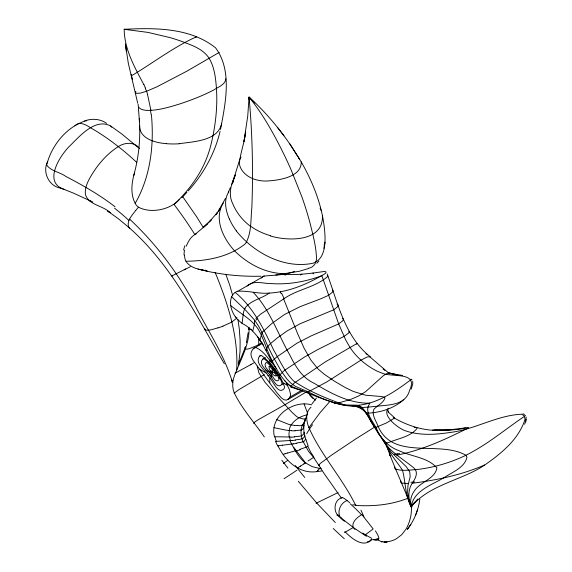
<?xml version="1.0" encoding="UTF-8"?>
<svg xmlns="http://www.w3.org/2000/svg" width="572" height="572" viewBox="0 0 572 572"><rect width="100%" height="100%" fill="white"/><g stroke="black" fill="none" stroke-linecap="round" stroke-linejoin="round"><path stroke-width="0.86" d="M384.706 442.177L383.712 440.268M411.997 379.958L411.518 379.222C393.972 392.628 372.193 407.328 348.963 405.298M221.55 123.967C217.553 141.141 193.229 141.57 179.15 143.722M258.809 345.538L258.644 337.923M394.53 467.202L395.016 468.747C401.365 471.349 408.587 469.998 415.265 469.691C428.621 468.339 441.77 465.115 454.29 460.296C480.909 450.378 502.43 431.045 525.639 415.551M139.575 125.633C139.432 138.889 155.906 143.014 166.502 143.636M411.819 505.691L411.089 514.328A75.761 43.737 60 0 1 406.02 529.093L401.687 534.748L396.174 538.917A69.262 39.99 60 0 1 386.486 541.806M60.182 188.045C48.527 185.893 42.142 171.514 47.733 161.411M263.513 345.324C257.879 336.629 251.716 328.113 242.07 323.416L243.422 312.655L244.494 309.037M238.495 365.365L240.025 351.694L240.133 340.79L239.339 329.243L237.973 319.655M236.679 370.02C238.581 336.329 227.842 303.181 215.136 272.379M301.229 161.89C301.737 177.735 276.991 180.68 265.258 181.059C257.1 180.909 248.52 178.264 243.15 171.815C241.098 169.326 239.532 166.323 239.296 163.063C240.583 152.581 244.423 142.449 245.695 131.903L243.922 141.734L247.762 115.844L249.056 97.09C264.936 111.368 278.757 127.849 290.805 145.452L301.229 161.89C314.307 184.727 324.009 210.289 325.025 236.808C325.189 246.575 323.938 259.674 312.927 263.242C284.298 269.212 253.904 252.988 236.257 230.895M185.972 261.24C206.492 261.082 228.664 257.171 245.03 243.994A33.712 16.609 70.7 0 0 246.124 242.592C251.78 231.932 250.593 219.169 251.852 207.529C253.246 170.713 252.402 133.784 249.056 97.09L254.747 102.996M311.676 404.883C293.307 399.471 269.133 416.602 274.474 436.751L290.984 437.022M138.152 104.226C137.323 109.538 144.501 110.41 148.312 110.432C159.138 110.274 169.627 107.057 179.894 103.904C191.37 100.114 202.681 95.71 213.42 90.154C217.725 87.259 224.503 85.135 225.783 79.544L225.425 78.736M248.119 332.754L246.36 342.721M306.07 415.1C300.178 416.416 294.623 419.877 291.234 424.924A20.02 16.888 42.8 0 0 289.632 428.242L288.932 434.548A21.257 18.018 41.5 0 0 289.318 437.087M377.856 539.546C380.594 536.793 374.274 540.547 373.459 539.41M238.46 365.572L239.296 360.474M46.911 164.171C51.752 145.388 66.188 127.442 84.813 121.057M419.848 499.163C418.325 510.067 414.228 520.699 407.314 529.329L410.825 524.46M323.902 248.298L325.075 242.078M307.357 414.185C304.812 418.718 305.355 427.291 297.533 425.532M525.711 421.335L524.638 424.295M526.147 419.398L525.639 421.686L526.197 417.081M220.52 129.494C225.361 103.446 232.661 70.835 215.565 47.826C190.204 27.57 155.048 27.756 124.181 29.301C124.46 49.728 134.727 67.267 143.887 84.727M384.706 441.999C388.674 452.609 396.36 460.91 402.488 470.198C405.741 482.232 405.005 495.338 411.132 506.799C413.663 490.583 431.638 485.042 443.958 477.727C452.102 472.157 464.485 467.882 466.959 457.343L465.844 455.233C439.589 440.104 393.279 460.674 378.235 426.655C376.405 421.278 371.428 415.15 373.831 409.352C377.341 405.441 383.283 403.217 384.985 397.976L384.534 397.254L381.588 396.532L365.644 395.216L353.403 391.47L345.295 387.573L334.377 381.145L324.138 374.181L317.882 368.833L310.839 360.017L304.075 348.141L297.662 333.755L283.633 298.97C297.147 289.225 315.765 287.401 327.942 276.226L327.613 275.597M379.98 435.292L391.105 452.066L406.134 466.53L409.745 471.864L410.174 476.776L407.979 485.413L407.593 492.263L408.608 498.534L411.132 506.799C429.593 484.555 460.374 480.795 483.762 465.694C500.629 454.004 518.632 439.689 525.024 419.412L524.41 415.937L521.628 414.221C497.032 415.279 474.967 429.422 450.522 432.411C435.356 434.713 419.247 435.821 404.561 430.494C398.405 428.171 381.488 415.794 388.374 408.201M252.724 330.959L254.218 325.382L254.69 320.241L245.96 310.532L231.639 296.704L233.154 294.18L235.156 292.378C253.603 307.5 263.721 329.129 273.695 350.143C279.965 360.703 284.935 372.365 293.772 381.138C308.372 390.898 325.082 398.048 341.648 403.853C348.312 407.278 358.408 402.03 363.241 408.837C370.313 417.624 374.245 428.514 381.181 437.444C388.409 451.208 402.338 458.401 413.828 467.903C418.976 472.329 415.251 478.893 412.19 483.268C407.557 490.276 408.408 499.249 411.132 506.799L417.739 498.977M305.412 439.346C304.683 443.007 299.199 441.942 296.561 443.178M133.684 175.568C138.917 157.078 140.712 137.738 139.296 118.59L139.468 121.779L138.374 107.658M220.091 131.324C214.85 153.503 203.46 173.952 188.26 190.855M304.647 435.843C304.104 440.082 298.255 438.996 295.288 439.997M304.147 432.303C303.803 437.037 297.712 436.114 294.408 436.793M241.048 157.093L239.697 159.667L232.504 182.897L235.378 174.946C231.152 183.848 228.006 194.101 232.668 203.553C236.322 212.598 242.664 220.449 250.436 226.29M134.506 173.166C131.345 183.097 130.287 195.195 135.843 204.526A12.291 11.576 88 0 0 138.495 207.178A39.118 12.813 -42.4 0 0 135.8 210.396M415.572 515.272L417.646 509.423M369.784 357.007L370.02 356.556C344.537 336.343 337.952 302.845 327.148 273.952M204.855 328.671L204.862 329.801C209.109 331.267 213.785 328.757 217.982 327.863M239.933 360.796L245.545 346.675M231.639 296.704C228.986 303.503 231.388 311.24 235.457 316.959M186.265 246.203C188.224 241.298 191.127 236.086 196.203 233.905M366.445 536.293L365.315 535.599L366.166 534.162L373.18 528.95L361.926 514.628C357.057 517.009 349.006 524.495 354.998 529.493M400.915 481.031L400.715 482.332L401.751 483.097L408.415 483.54M354.661 405.877L358.208 406.578M379.551 434.656L374.946 427.234M135.85 91.37L135.564 92.657L136.529 93.358L140.219 93.157L146.475 91.298L156.85 86.851L186.944 71.135L219.169 52.424L218.397 52.531M411.232 389.117L412.777 383.748L412.705 381.317M371.392 539.224C363.978 548.841 351.451 538.266 345.352 532.053L344.458 532.296L344.63 531.953M230.337 187.688L228.221 192.464M254.69 320.241L258.701 326.283L262.098 332.832L259.931 339.982A6.75 2.159 -42.5 0 0 259.917 340.347M290.726 386.472L294.037 383.19A13.528 2.016 -31.1 0 1 295.202 382.353L325.683 361.668L357.121 343.407L356.506 344.094M135.707 210.403C132.282 215.215 126.09 221.149 128.893 227.442C171.3 264.65 196.604 315.773 224.36 363.806M244.945 347.533C245.073 351.58 252.638 346.982 254.969 346.417A25.983 9.881 -13.1 0 0 257.929 344.973L259.702 343.929A25.983 9.853 -13.1 0 0 261.997 342.349M385.635 442.785C392.792 464.636 403.246 485.213 411.132 506.799L411.811 505.333M135.142 203.453C150.579 176.612 154.197 145.045 151.408 114.679M225.475 198.37L218.318 211.218L219.934 208.923L215.751 214.8L217.36 212.598L209.431 221.65L203.668 227.12L211.168 219.991L209.431 221.65M248.584 327.978C247.454 329.844 250.515 329.722 251.551 329.3M410.639 502.216L411.132 506.799L412.369 504.633M179.565 199.292C170.578 209.617 151.065 213.885 138.488 207.193M231.717 184.456L233.126 182.01M228.886 191.792C223.352 199.907 225.711 210.567 229.308 218.976M389.897 453.324L389.639 454.84M414.6 502.173L411.132 506.799L412.526 504.554M244.938 308.229C250.636 300.143 261.568 298.806 269.205 293.086C289.339 292.063 308.437 283.64 325.489 273.395C328.6 269.934 319.741 272.394 318.089 272.308C305.798 274.21 293.322 275.139 280.895 274.202M376.219 539.675L375.289 540.154L373.609 539.868M403.818 399.556C394.087 408.451 380.38 412.662 367.203 413.206M311.962 403.875L316.516 397.983M223.33 203.053C213.37 218.633 223.33 238.674 234.506 250.786C248.019 264.235 266.674 274.102 286.093 273.623M411.132 506.799L412.977 504.003M407.993 498.212C391.527 504.797 373.323 506.57 355.72 505.412C342.392 478.149 321.228 455.412 308.909 427.677L320.02 412.748L330.258 401.001M276.119 375.89C273.723 376.934 267.932 369.083 269.197 366.488A1.466 0.844 60 0 1 269.727 366.445L273.745 370.706L276.233 375.289A1.509 0.872 60 0 1 276.119 375.89L277.656 375.003M281.617 384.656C275.947 390.054 271.85 375.461 268.068 373.023C265.88 369.133 258.287 363.871 262.762 359.044A3.99 2.302 60 0 1 264.214 358.916C272.007 364.9 278.764 373.638 281.932 383.004A4.104 2.367 60 0 1 281.617 384.656L283.926 383.319M301.43 390.469L289.89 397.132L288.81 398.648L286.522 400.121L284.041 399.771L281.36 397.876L276.891 392.742L252.917 360.06L251.444 356.971L250.915 354.154L251.415 351.465L253.804 348.126A7.636 4.412 60 0 1 256.578 347.869C263.899 351.451 268.325 358.887 273.502 364.872M259.366 356.356C254.633 363.663 265.236 369.92 268.096 375.732C272.215 378.507 277.484 395.76 284.034 388.745A5.262 3.039 60 0 0 284.434 386.629C280.366 374.617 271.707 363.413 261.719 355.741A5.119 2.953 60 0 0 259.86 355.913L259.366 356.356L260.903 355.469M262.641 331.982L271.772 323.545L284.506 314.507L300.1 306.663L321.342 298.584L328.721 295.238L332.504 292.142L333.026 290.891L332.675 289.99M305.033 420.77L301.987 426.068A17.911 16.559 59 0 0 301.187 430.044M255.827 318.354L260.61 314.157L283.633 298.97M236.658 318.211L231.71 322.15L222.908 326.154M278.021 445.867C285.163 460.725 299.278 474.302 317.052 471.607L318.103 470.377M377.906 539.825L381.646 541.848L382.082 541.341M358.093 406.856C367.131 409.974 369.047 420.327 374.982 427.184M316.859 263.242L318.897 261.039M181.867 197.712L186.88 192.364M261.182 277.999L263.47 276.033M319.619 468.725L321.092 468.618M310.989 407.228C304.99 412.341 306.292 421.164 308.909 427.677M74.846 125.861C80.938 119.577 89.017 127.356 94.773 130.216A221.378 127.813 60 0 1 118.311 146.611C124.81 142.256 134.534 141.584 139.568 148.534M306.721 392.034L307.328 392.142M247.118 286.021C253.739 279.615 263.906 283.926 271.914 283.612C288.903 284.749 305.956 281.588 321.872 275.725L338.674 323.924L345.409 339.318A61.469 35.493 60 0 0 348.505 344.83C353.339 353.46 360.503 360.553 368.59 366.159A62.577 36.129 60 0 0 381.867 373.016C391.341 377.813 418.761 370.899 409.631 390.261C405.391 405.762 388.86 404.676 376.126 406.349C370.699 406.792 365.265 407.536 359.809 407.486M207.629 223.859L194.795 234.577M372.501 539.403L369.062 541.798L367.51 541.713M484.634 464.964C461.869 474.889 436.879 480.123 412.19 483.268M308.101 460.982L313.749 457.243M282.253 445.266L291.734 444.029C295.202 450.972 299.127 458.043 305.377 462.862L305.891 462.512M303.947 463.842L300.357 466.273M235.478 372.844L235.028 373.201L250.922 364.571M118.311 146.611C105.763 154.59 96.039 166.574 88.996 179.551C86.737 184.177 84.635 189.303 85.471 194.552C88.395 205.126 103.289 205.505 110.196 212.755L107.715 211.132L118.147 218.583L129.687 228.128M349.692 502.709C347.476 500.9 345.295 498.963 342.75 497.626C332.918 499.099 332.446 514.736 341.784 518.275M347.025 500.521C338.517 503.76 335.414 516.645 344.53 521.156M375.139 426.769L356.034 438.76L331.874 454.897L320.434 463.32L318.604 465.343L319.441 465.322M352.588 527.927L345.352 532.053M287.795 460.324L283.412 463.47L284.191 463.47M131.839 75.568C151.938 63.685 173.945 46.811 196.36 36.858M172.179 275.775L171.793 276.011L185.728 268.933M316.495 503.01L316.08 503.267L338.059 492.571M264.293 275.969L237.802 291.262C248.284 290.505 258.651 294.087 269.205 293.086M301.923 274.195L300.436 275.053M253.067 348.791L262.298 343.457M262.384 359.395L265.458 357.622M269.055 366.616L270.592 365.73M270.299 373.209C272.601 375.003 275.096 383.462 278.75 380.108A2.788 1.609 60 0 0 278.964 378.986C276.805 372.615 272.208 366.673 266.917 362.605A2.71 1.566 60 0 0 265.923 362.698C262.77 366.445 268.783 370.156 270.299 373.209L271.836 372.322M268.096 375.732L269.641 374.846M287.687 399.628L303.067 390.748M264.35 374.596L239.167 389.496L234.091 393.164L234.72 393.336M306.27 391.97L284.942 404.719L257.772 419.97L253.489 422.987L254.283 423.273M378.256 539.804L376.691 540.268L375.418 539.696M309.945 390.941L326.691 381.996L360.961 360.131L367.131 357.021L370.02 356.556M309.595 391.105L308.093 391.82L295.438 386.357L291.005 383.297L286.908 379.043L280.938 370.642L272.587 355.827L267.81 346.339L262.098 332.832M294.694 271.321C285.149 275.304 274.317 274.932 264.157 276.104M308.415 268.275C314.357 267.474 317.195 261.568 316.387 256.084C315.737 244.673 312.627 233.576 309.895 222.529A222.744 128.6 60 0 0 301.916 196.918L291.034 169.634A270.456 156.149 60 0 0 283.962 154.39C274.067 134.32 263.184 114.529 249.056 97.09L249.206 99.628M299.828 449.392L306.907 446.904L307.679 446.096L310.768 452.33L313.556 456.556M283.226 454.354L285.156 453.76M308.108 268.661L298.899 271.364L275.783 275.018M280.416 375.118L279.679 375.096L284.205 370.592L304.182 357.235L317.589 349.671L343.979 336.465L349.063 332.747L349.406 332.11L348.405 331.882M296.089 450.586L287.695 453.01M84.563 120.978C91.734 118.225 100.3 118.812 106.628 123.359M459.13 429.379L467.524 427.434L468.775 427.72C445.874 439.21 422.022 450.35 396.661 455.155M266.674 350.436L265.98 350.2L267.224 347.268L269.898 344.122L277.32 337.916L286.965 331.024L299.964 323.816L333.833 309.759L337.63 306.728L338.209 305.519L337.98 304.633L337.001 304.147M393.25 417.446C405.748 424.76 420.291 429.915 435.142 430.358M293.314 443.772L291.734 444.029M465.372 427.87L448.076 430.037L435.914 430.401L458.279 429.429L445.595 430.173L434.334 430.13L442.878 430.401L432.532 429.987M321.764 470.971L317.052 471.607M85.493 120.899L86.787 120.749M414.192 427.341L416.523 427.549L417.067 428.414C410.696 436.615 398.584 438.409 389.289 442.285C387.902 442.521 386.264 443.436 384.906 442.728A22.422 3.739 -22.9 0 1 384.741 442.449A38.989 6.514 -22.4 0 1 384.677 442.192M305.777 418.833L305.191 418.897A27.256 15.737 60 0 1 302.731 418.854L298.398 417.589A13.8 7.965 59.9 0 1 296.689 416.559L292.406 412.719L281.081 400.557L265.043 382.31L258.937 372.951L257.228 366.087M337.98 514.507L337.594 514.793M291.942 440.411L279.401 441.176A74.01 19.019 -3.6 0 0 275.947 441.355M386.2 542.12L383.998 542.249L387.072 542.07L384.456 542.227M295.002 430.702L301.122 430.03L301.036 432.139A21.521 20.485 44.9 0 0 301.43 435.735M261.011 276.219C238.996 276.741 216.716 274.317 195.51 268.304C191.734 266.874 187.909 264.729 185.886 261.089A11.183 10.99 45.8 0 1 184.756 257.657L184.52 254.998M381.646 541.848L384.899 541.863M341.92 497.354L341.448 497.869M204.998 270.27L206.02 270.291M366.523 413.191C361.311 406.878 353.403 405.269 345.288 405.233M291.606 430.659L289.082 430.494M298.505 389.646L290.755 387.051A15.401 2.553 -29.1 0 1 290.783 386.443M127.484 29.522L124.181 29.301L148.034 32.411L170.535 37.731A308.58 178.164 60 0 1 182.203 41.57C192.07 45.352 203.346 48.999 209.23 58.48C214.586 67.496 215.658 78.242 216.445 88.488A166.595 96.182 60 0 1 216.795 98.305C216.845 114.479 214.529 130.623 210.567 146.289A198.441 114.572 60 0 1 206.692 158.151C199.764 175.976 187.788 191.384 174.102 204.547A246.082 142.078 60 0 1 194.852 234.527M203.968 270.198L201.916 269.963M294.408 425.382L290.469 424.767A16.845 7.844 24.3 0 1 288.209 424.174L276.769 419.619M402.481 375.447L389.053 373.058L387.466 373.287L383.519 375.561L365.529 391.72L358.379 396.139L349.957 399.706L338.023 403.053L334.727 403.332L332.153 401.98M344.594 405.148L341.691 404.719M319.827 468.511L312.298 466.652L305.377 462.862M390.376 373.28L389.053 373.058L397.032 374.975L390.376 373.28L391.434 373.809M299.163 389.768L300.472 390.011M340.941 404.597C323.716 400.207 307.35 392.614 290.841 386.214C281.481 379.15 275.911 368.347 270.813 358.043C266.259 348.691 263.613 338.474 258.358 329.458C251.644 319.054 240.025 313.349 230.73 305.57M197.998 269.119L207.507 271.164M273.938 427.656L285.878 430.108A21.014 8.18 11.7 0 0 289.067 430.459M270.384 235.943C287.78 241.262 323.337 242.156 322.429 215.98M64.679 189.547C42.936 183.019 59.095 157.1 68.726 146.997C78.95 137.18 94.759 117.567 110.668 126.004L121.972 134.105L137.974 147.404M60.353 187.916L73.674 193.207L92.786 202.002M522.887 413.813L524.524 414.471M308.093 391.82C323.766 399.692 340.283 406.585 358.058 406.42C366.888 409.931 369.498 420.477 374.789 427.484M89.354 200.565L90.962 201.415M270.306 370.542L275.661 373.638M265.808 370.077L269.569 372.25M278.585 377.456L280.394 378.5M259.588 369.262L265.98 372.951M283.455 383.04L287.502 385.378M365.315 535.599L353.024 527.262L340.519 517.524M291.72 387.344L287.144 383.619M342.578 318.518L343.25 318.997L343.264 319.834L342.557 320.978L338.674 323.924L311.011 335.971L297.075 343.15L276.869 356.849L273.337 359.974L272.007 361.79L272.186 362.248L263.034 345.016L257.357 336.422M242.07 323.416L237.359 319.29A12.963 6.12 56.7 0 1 235.492 316.924M115.086 206.807C99.85 194.966 83.004 185.414 65.937 176.483C59.96 172.079 50.357 171.114 46.432 164.579M389.539 373.788L369.912 356.856M365.951 353.503L367.553 354.84M383.168 368.969L384.849 370.391M129.644 219.126C154.69 242.514 175.711 270.106 192.314 300.05C205.698 327.47 223.795 353.181 232.518 382.539M335.306 522.515L316.702 503.024L298.319 481.274M314.6 458.551L308.458 451.265L303.181 441.634M284.305 274.388L285.235 275.318M298.627 158.208L299.785 159.395L289.789 143.865M309.795 395.209L312.891 398.462M307.657 392.235L315.351 400.214M374.782 427.634L374.917 427.699A3.189 0.472 -24.3 0 0 375.411 427.627L386.486 422.922L394.094 418.361L394.337 417.574L388.031 411.833M253.203 292.342C270.163 310.045 277.763 333.976 289.754 354.897C295.374 366.166 302.188 377.949 314.221 383.304C331.138 393.515 349.227 403.496 369.498 403.188L369.855 403.582C362.712 412.105 375.354 423.309 377.813 431.803C382.475 440.333 389.747 447.547 399.084 450.715C411.404 456.656 427.642 457.235 436.937 467.896C434.999 479.307 419.576 481.838 414.035 491.455A137.015 49.249 15.3 0 0 410.624 502.216M110.668 126.004L111.719 127.206M284.291 380.38L285.228 381.495M365.808 412.369L366.902 413.735M287.93 468.189L281.796 460.238M277.663 127.635L283.962 135.779M274.002 365.522L275.01 366.816M367.288 414.25L368.053 415.272M182.504 196.375L196.639 216.759L203.21 227.384M264.328 436.951C254.561 422.765 242.793 409.759 234.963 394.315C231.381 387.58 232.489 379.615 235.6 372.944C241.334 358.258 249.764 343.643 249.013 327.37M341.269 497.926L324.131 473.566L313.749 457.6M275.111 366.838L276.076 368.432M312.941 273.016L313.442 273.866M286 382.675L289.411 389.575L290.49 393.972A7.851 4.533 60 0 1 289.89 397.132M307.522 413.034L304.054 403.875M280.294 291.863L281.181 293.615M388.481 411.962L387.644 409.495M320.113 208.137L321.064 210.303M145.267 88.045L146.475 91.298M225.976 274.653L229.873 285.6L232.711 295.66M147.555 94.587L150.908 110.382M137.723 103.253L128.307 63.235L125.361 43.93L126.29 51.151M131.16 74.317L132.475 79.637M231.803 379.722L232.361 382.675M324.26 244.273L324.317 246.046M272.265 368.804L272.265 373.144M271.142 365.344L271.142 366.423M271.142 374.367L271.142 377.155M269.791 360.203L269.791 363.063M269.791 378.056L269.791 382.804M337.123 515.658A9.896 1.058 30 0 1 339.089 515.822M371.814 538.331A46.332 4.676 38.1 0 1 362.684 533.033M304.819 461.94A289.361 27.635 52.2 0 1 293.886 447.526M304.776 477.498A289.403 82.289 50.3 0 1 295.223 465.501M344.323 538.767A165.194 62.434 48.7 0 1 333.262 528.471M276.347 441.277A34.291 29.723 42.3 0 1 274.839 436.708M277.727 445.988A46.003 41.735 34.6 0 1 275.654 441.47M290.49 440.533A27.735 23.381 42.3 0 1 289.475 437.079M291.556 444.087A37.43 32.432 38.6 0 1 290.133 440.604M295.488 440.133A27.871 6.8 -3.8 0 1 292.063 440.562M302.087 438.71A27.063 25.576 47.5 0 1 301.351 435.75M303.096 441.663A31.088 28.693 52.2 0 1 302.037 438.724M305.641 439.275A37.659 30.102 81 0 1 304.876 435.8M304.762 435.821A38.724 31.696 81.2 0 1 304.268 432.289M306.685 433.748A45.424 5.784 -47.4 0 1 312.562 424.689M356.292 505.212A42.843 9.345 -8 0 1 352.752 504.754M360.939 510.16A46.153 8.215 58.7 0 1 363.914 516.916M358.308 407.543A18.726 2.252 -14.9 0 1 359.416 406.578M390.755 455.834A37.866 5.205 -19.9 0 1 389.596 454.854M384.956 441.899A62.841 10.432 -22.7 0 1 384.977 441.784M397.333 453.996A41.32 5.498 -18.4 0 1 394.408 454.332M244.587 309.066A29.179 16.495 10.8 0 1 245.066 308.272M256.07 320.063A21.793 7.722 -17.7 0 1 257.743 318.268M262.055 332.854A16.674 3.804 -27.7 0 1 262.584 332.003M308.158 391.777A7.4 0.472 -29.2 0 1 307.378 392.113M375.425 427.291A5.491 0.708 -32 0 1 375.711 427.027M399.649 453.467A50.708 8.13 -22.2 0 1 396.911 453.932M414.721 481.924A70.649 13.199 -18.1 0 1 410.875 482.318M235.199 292.456A30.094 15.809 67.4 0 1 237.773 291.191M368.261 413.091A8.351 0.429 -3 0 1 367.531 413.091M281.667 293.379A71.972 52.595 62.5 0 1 284.148 298.791M183.619 250.028A25.997 23.888 -72 0 1 184.935 245.667M184.02 255.005A22.487 22.136 -57.8 0 1 184.556 250.178M270.499 235.735A53.132 35.729 5.7 0 1 250.622 226.176M150.515 110.096A89.675 36.608 66.2 0 1 151.022 114.364M146.568 91.298A31.996 10.99 68 0 1 147.655 94.616M143.972 84.635A25.068 7.057 68.4 0 1 145.374 88.002M114.572 208.208A173.323 116.645 56 0 1 128.929 220.442M190.333 266.716A32.833 0.922 -27.7 0 1 184.227 269.848M118.304 146.625A210.753 121.679 60 0 1 136.765 162.448M236.994 317.66A22.808 5.484 -20.8 0 1 236.593 318.232M222.937 326.197A22.808 5.277 -19.7 0 1 217.968 327.92M196.21 36.937A46.811 1.802 -29.8 0 1 195.803 37.359M179.115 143.794A53.518 23.08 -11.8 0 1 166.438 143.701M236.35 230.866A80.731 55.999 16.7 0 1 229.379 218.969M360.839 407.15A23.96 3.175 -13.7 0 1 360.196 407.142M375.389 530.887A43.315 5.834 46.9 0 1 378.864 538.652M350.178 503.753A25.318 4.161 45.3 0 1 361.325 514.571M317.746 470.449A12.348 3.253 -43 0 1 319.348 468.69M320.091 468.568A23.044 5.241 -43.6 0 1 320.763 467.882M297.626 467.953A52.796 4.683 -34.9 0 1 300.486 466.001M305.355 462.955A44.63 4.862 -35.2 0 1 303.904 463.949M296.925 470.184A44.366 1.43 -34.8 0 1 284.019 478.728M285.128 453.718A31.503 4.075 -16.5 0 1 287.702 452.952M300.457 449.649A27.356 3.882 -17.1 0 1 296.253 451.001M308.165 445.81A40.676 31.117 80.1 0 1 305.948 439.174M277.992 445.802A50.586 10.296 -7.9 0 1 282.253 445.195M296.782 443.307A26.97 5.32 -8.3 0 1 293.436 443.915M294.587 436.944A28.722 8.416 1 0 1 291.105 437.187M304.011 432.31A33.483 27.856 81.1 0 1 303.896 425.303M295.116 430.816A28.357 10.711 11.4 0 1 291.691 430.773M301.101 430.022A9.03 3.167 10.2 0 0 302.231 429.543L303.239 428.385L304.039 425.325A26.469 21.679 81.6 0 1 305.305 418.611M297.569 425.575A27.156 12.505 24 0 1 294.437 425.425M253.932 362.827A47.662 2.009 -28.3 0 1 250.607 364.707"/></g></svg>
